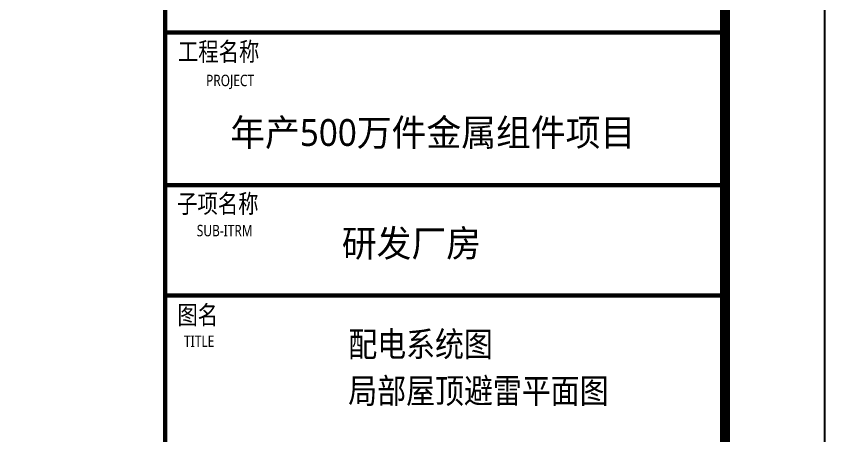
# Model space of a CAD drawing. Extents: x 343352 to 432452, y 769729 to 1078684.
# Drawn here: x 424348 to 432452, y 831163 to 835366 of the extents above; entities that cross this region are included whole.
import ezdxf

# ---------------------------------------------------------------- set-up
doc = ezdxf.new("R2010")
doc.units = 0
doc.header["$LTSCALE"] = 1000
doc.header["$MEASUREMENT"] = 0
for name, color, linetype in [('46', 7, 'Continuous'), ('PUB_TEXT', 7, 'Continuous'), ('PUB_TITLE', 4, 'Continuous')]:
    doc.layers.add(name, color=color, linetype=linetype)
doc.styles.add('-黑体', font='msyh.ttf', dxfattribs={"width": 0.8})

msp = doc.modelspace()

# ---------------------------------------------------------------- linework, layer by layer
at = {"layer": 'PUB_TITLE'}
msp.add_lwpolyline([(343352.5, 814315.8), (432452.5, 814315.8), (432452.5, 856315.8), (343352.5, 856315.8)], close=True, dxfattribs=at)
at = {"layer": 'PUB_TITLE', "const_width": 100}
msp.add_lwpolyline([(345852.5, 815315.8), (431452.5, 815315.8), (431452.5, 855315.8), (345852.5, 855315.8)], close=True, dxfattribs=at)
at = {"layer": 'PUB_TITLE', "lineweight": 40, "const_width": 42.5, "elevation": 0}
for points in [[(425842.5, 855316.2), (425840, 815316.4)], [(425841.2, 835203.3), (431451.2, 835202.9)], [(425841.1, 833673.3), (431451.1, 833672.9)], [(425841.1, 832568.3), (431451, 832567.9)]]:
    msp.add_lwpolyline(points, dxfattribs=at)

# ---------------------------------------------------------------- texts
at = {"layer": '46', "linetype": 'Continuous', "style": '-黑体', "width": 0.95}
for s, height, p in [('年产500万件金属组件项目', 269.197, (426493.1, 834066.4, 0)), ('研发厂房', 269.2, (427611.4, 832957, 0))]:
    msp.add_text(s, height=height, dxfattribs=at).set_placement(p)
at = {"layer": '46', "linetype": 'Continuous', "style": '-黑体', "width": 0.85}
for s, p in [('配电系统图', (427676.6, 831956, 0)), ('局部屋顶避雷平面图', (427676.6, 831488.9, 0))]:
    msp.add_text(s, height=250, rotation=359.99644, dxfattribs=at).set_placement(p)
at = {"layer": 'PUB_TEXT', "attachment_point": 1, "rotation": 359.99644, "style": '-黑体'}
for s, insert, char_height, width in [('工程名称', (425969.2, 835105.1, 0), 187, 1111.794), ('PROJECT', (426251.2, 834780.2, 0), 114.75, 2399.536), ('子项名称', (425961, 833582.1, 0), 187, 1111.794), ('SUB-ITRM', (426158.5, 833276.2, 0), 114.75, 2399.536), ('图名', (425963.9, 832467.4, 0), 187, 1111.794), ('TITLE', (426030.6, 832167.9, 0), 114.75, 2399.536)]:
    msp.add_mtext(s, dxfattribs=dict(at, insert=insert, char_height=char_height, width=width))

doc.saveas('drawing.dxf')
